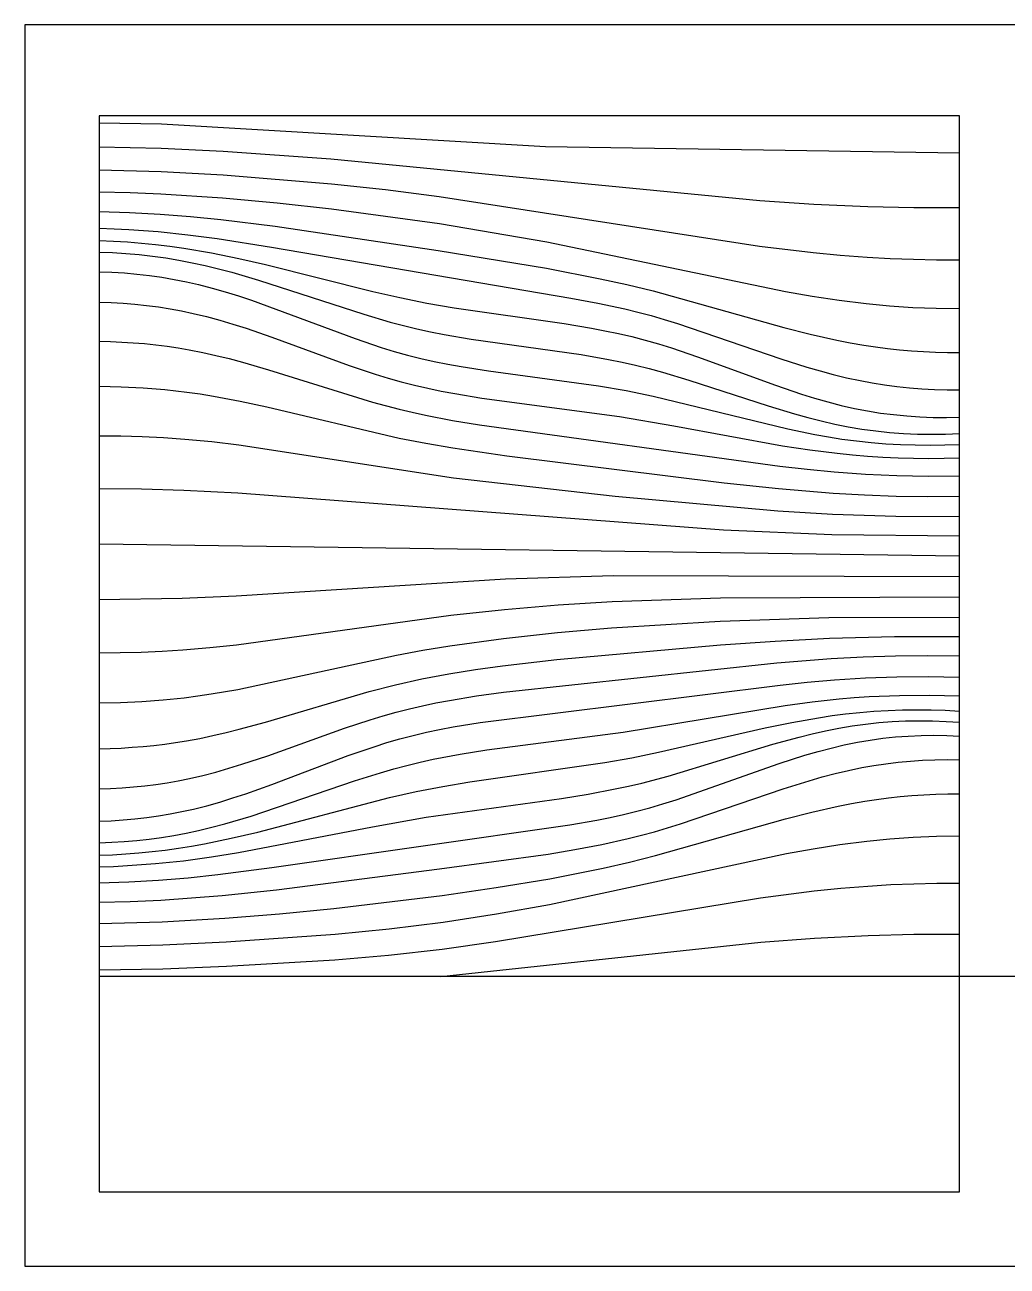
# Model space of a CAD drawing. Header units: millimetres. Extents: x -868 to 332, y 638 to 938.
# Drawn here: x -868 to -630.5, y 637.9 to 937.9 of the extents above; entities that cross this region are included whole.
import ezdxf

# ---------------------------------------------------------------- set-up
doc = ezdxf.new("R2010")
doc.units = ezdxf.units.MM
doc.header["$MEASUREMENT"] = 0
doc.layers.add('Default', color=18, linetype='Continuous', true_color=0x000000)
doc.layers.add('WAVE$V2', color=18, linetype='Continuous', true_color=0x000000)

msp = doc.modelspace()

# ---------------------------------------------------------------- linework, layer by layer
at = {"layer": 'Default'}
msp.add_lwpolyline([(-868.01, 637.86), (331.99, 637.86), (331.99, 937.86), (-868.01, 937.86)], close=True, dxfattribs=at)
for points in [[(-642.01, 915.86), (-850.01, 915.86)], [(-850.01, 915.86), (-850.01, 655.86)], [(-642.01, 655.86), (-642.01, 915.86)], [(-190.01, 707.86), (-850.01, 707.86)], [(-850.01, 655.86), (-642.01, 655.86)]]:
    msp.add_lwpolyline(points, dxfattribs=at)
at = {"layer": 'WAVE$V2'}
for points in [[(-850.01, 914.16), (-834.97, 913.91), (-742.11, 908.46), (-642.01, 906.95)], [(-850.01, 908.38), (-835.04, 908.06), (-820.08, 907.37), (-794.02, 905.45), (-690.28, 895.37), (-677.26, 894.51), (-664.23, 893.93), (-653.12, 893.7), (-642.01, 893.71)], [(-850.01, 902.8), (-835.05, 902.4), (-820.09, 901.59), (-793.87, 899.46), (-780.82, 898.05), (-767.82, 896.41), (-690.43, 884.36), (-677.42, 882.81), (-670.9, 882.19), (-664.35, 881.7), (-658.78, 881.39), (-653.19, 881.19), (-647.61, 881.09), (-642.01, 881.1)], [(-850.01, 897.53), (-842.57, 897.34), (-835.12, 897.02), (-820.22, 896.02), (-807.04, 894.84), (-793.88, 893.4), (-767.73, 889.85), (-741.83, 885.44), (-684.12, 873.44), (-677.66, 872.3), (-671.16, 871.3), (-664.62, 870.48), (-659, 869.95), (-653.35, 869.58), (-647.69, 869.36), (-642.01, 869.32)], [(-850.01, 892.73), (-842.67, 892.5), (-835.32, 892.09), (-827.98, 891.51), (-820.65, 890.8), (-807.46, 889.24), (-768.06, 883.34), (-741.89, 879.02), (-728.93, 876.5), (-722.5, 875.09), (-716.11, 873.54), (-684.49, 864.69), (-678.11, 863.08), (-671.68, 861.65), (-668.44, 861.02), (-665.17, 860.46), (-662.31, 860.04), (-659.44, 859.66), (-656.56, 859.35), (-653.66, 859.09), (-650.75, 858.9), (-647.84, 858.76), (-644.93, 858.69), (-642.01, 858.68)], [(-850.01, 888.71), (-846.44, 888.6), (-842.87, 888.42), (-835.74, 887.89), (-828.61, 887.15), (-821.51, 886.23), (-808.36, 884.13), (-736, 871.83), (-729.47, 870.61), (-722.99, 869.2), (-719.78, 868.42), (-716.58, 867.58), (-713.41, 866.67), (-710.25, 865.71), (-685.24, 857.15), (-678.93, 855.15), (-675.76, 854.22), (-672.56, 853.36), (-669.34, 852.58), (-666.08, 851.88), (-663.13, 851.33), (-660.15, 850.85), (-657.16, 850.46), (-654.14, 850.14), (-651.12, 849.91), (-648.09, 849.75), (-645.05, 849.68), (-642.01, 849.69)], [(-850.01, 885.74), (-846.61, 885.62), (-843.2, 885.41), (-839.79, 885.13), (-836.39, 884.78), (-832.99, 884.36), (-829.6, 883.88), (-822.85, 882.73), (-816.3, 881.4), (-809.79, 879.91), (-783.86, 873.44), (-777.34, 871.95), (-770.79, 870.62), (-764.19, 869.49), (-737.62, 865.68), (-731.03, 864.57), (-727.76, 863.95), (-724.5, 863.26), (-721.26, 862.51), (-718.04, 861.68), (-714.84, 860.77), (-711.66, 859.79), (-705.36, 857.66), (-686.56, 850.77), (-680.25, 848.63), (-677.07, 847.64), (-673.87, 846.73), (-670.64, 845.9), (-667.39, 845.16), (-664.28, 844.56), (-661.14, 844.05), (-657.98, 843.65), (-654.8, 843.34), (-651.62, 843.12), (-648.42, 843), (-645.22, 842.98), (-642.01, 843.06)], [(-850.01, 882.95), (-846.79, 882.83), (-843.57, 882.63), (-840.35, 882.34), (-837.14, 881.97), (-833.94, 881.52), (-830.75, 880.99), (-827.58, 880.38), (-824.43, 879.7), (-821.17, 878.92), (-817.93, 878.06), (-811.5, 876.19), (-786.06, 867.9), (-779.66, 866.02), (-776.44, 865.17), (-773.2, 864.38), (-769.95, 863.67), (-766.67, 863.02), (-760.08, 861.9), (-733.49, 858.16), (-726.89, 857.01), (-723.61, 856.35), (-720.34, 855.61), (-717.09, 854.81), (-713.86, 853.93), (-707.44, 852.01), (-688.3, 845.77), (-681.91, 843.83), (-678.69, 842.95), (-675.46, 842.13), (-672.22, 841.38), (-668.96, 840.73), (-665.63, 840.17), (-662.29, 839.72), (-658.93, 839.37), (-655.56, 839.11), (-652.18, 838.96), (-648.79, 838.91), (-645.4, 838.96), (-642.01, 839.1)], [(-850.01, 878.2), (-846.98, 878.09), (-843.94, 877.91), (-840.92, 877.64), (-837.9, 877.29), (-834.9, 876.86), (-831.91, 876.35), (-828.94, 875.76), (-826, 875.09), (-822.76, 874.25), (-819.54, 873.34), (-816.35, 872.34), (-813.18, 871.29), (-788.15, 862.03), (-781.86, 859.91), (-778.69, 858.94), (-775.5, 858.05), (-772.28, 857.24), (-769.04, 856.51), (-765.78, 855.86), (-762.51, 855.26), (-755.91, 854.22), (-729.29, 850.6), (-722.66, 849.47), (-716.09, 848.12), (-683.54, 840.19), (-677.02, 838.86), (-673.75, 838.28), (-670.46, 837.76), (-666.93, 837.3), (-663.39, 836.93), (-659.84, 836.64), (-656.28, 836.44), (-652.72, 836.32), (-649.15, 836.29), (-645.58, 836.34), (-642.01, 836.48)], [(-850.01, 870.83), (-847.14, 870.74), (-844.27, 870.57), (-841.41, 870.34), (-838.56, 870.04), (-835.73, 869.67), (-832.91, 869.23), (-830.1, 868.71), (-827.32, 868.13), (-824.09, 867.36), (-820.88, 866.49), (-817.7, 865.56), (-814.54, 864.55), (-808.27, 862.4), (-789.6, 855.57), (-783.34, 853.46), (-780.18, 852.49), (-777, 851.59), (-773.8, 850.77), (-770.58, 850.03), (-767.34, 849.35), (-764.08, 848.73), (-757.51, 847.64), (-724.28, 843.23), (-711.07, 840.97), (-684.81, 836.14), (-678.23, 835.14), (-671.63, 834.31), (-667.95, 833.93), (-664.26, 833.63), (-660.56, 833.39), (-656.85, 833.22), (-653.15, 833.12), (-649.44, 833.08), (-645.73, 833.11), (-642.01, 833.2)], [(-850.01, 861.4), (-847.27, 861.34), (-844.52, 861.21), (-841.78, 861.04), (-839.05, 860.81), (-836.33, 860.52), (-833.63, 860.18), (-830.93, 859.78), (-828.25, 859.32), (-825.01, 858.69), (-821.8, 857.97), (-818.6, 857.19), (-815.42, 856.34), (-809.09, 854.51), (-783.92, 846.69), (-777.55, 844.99), (-774.34, 844.23), (-771.12, 843.52), (-764.63, 842.27), (-758.09, 841.18), (-685.5, 831.22), (-678.91, 830.46), (-672.31, 829.82), (-664.75, 829.28), (-657.18, 828.95), (-649.6, 828.82), (-642.01, 828.9)], [(-850.01, 850.52), (-844.7, 850.41), (-839.4, 850.14), (-834.13, 849.71), (-828.88, 849.11), (-825.63, 848.65), (-822.39, 848.13), (-815.94, 846.91), (-809.52, 845.53), (-777.52, 837.99), (-771.06, 836.73), (-764.57, 835.6), (-751.52, 833.67), (-698.97, 827.2), (-685.81, 825.78), (-672.62, 824.69), (-664.98, 824.26), (-657.33, 823.99), (-649.67, 823.88), (-642.01, 823.93)], [(-850.01, 838.57), (-844.83, 838.51), (-839.65, 838.37), (-834.48, 838.12), (-829.32, 837.76), (-822.8, 837.13), (-816.29, 836.35), (-764.4, 828.37), (-725.27, 823.97), (-685.93, 820.42), (-672.78, 819.62), (-657.4, 819.09), (-642.01, 819.01)], [(-850.01, 825.79), (-839.81, 825.71), (-829.61, 825.43), (-816.54, 824.75), (-699.08, 815.84), (-672.89, 814.72), (-642.01, 814.39)], [(-850.01, 812.41), (-642.01, 809.54)], [(-850.01, 798.98), (-829.94, 799.27), (-816.91, 799.86), (-751.8, 803.98), (-725.74, 804.77), (-642.01, 804.57)], [(-850.01, 786.1), (-839.89, 786.27), (-834.84, 786.48), (-829.8, 786.8), (-823.3, 787.35), (-816.81, 788.05), (-765.03, 795.2), (-752.06, 796.58), (-739.05, 797.69), (-726.02, 798.51), (-699.85, 799.39), (-642.01, 799.61)], [(-850.01, 774), (-844.85, 774.1), (-839.7, 774.34), (-834.57, 774.72), (-829.46, 775.25), (-826.22, 775.67), (-822.99, 776.15), (-816.55, 777.26), (-778.18, 785.53), (-771.75, 786.72), (-765.29, 787.79), (-752.32, 789.59), (-739.27, 791), (-726.18, 792.13), (-699.92, 793.76), (-673.61, 794.6), (-642.01, 794.7)], [(-850.01, 762.91), (-847.36, 762.98), (-844.7, 763.09), (-842.06, 763.26), (-839.42, 763.47), (-836.79, 763.73), (-834.17, 764.04), (-831.56, 764.4), (-828.96, 764.82), (-825.74, 765.42), (-822.53, 766.08), (-819.34, 766.82), (-816.17, 767.61), (-809.86, 769.33), (-784.73, 776.75), (-778.39, 778.38), (-771.99, 779.8), (-765.54, 781.02), (-759.04, 782.07), (-752.5, 782.97), (-739.36, 784.46), (-699.81, 788.01), (-686.64, 788.95), (-673.46, 789.64), (-657.74, 790.06), (-642.01, 790.05)], [(-850.01, 753.2), (-847.26, 753.29), (-844.5, 753.45), (-841.76, 753.67), (-839.02, 753.95), (-836.3, 754.3), (-833.59, 754.71), (-830.9, 755.18), (-828.23, 755.72), (-825.01, 756.46), (-821.83, 757.29), (-818.66, 758.19), (-815.52, 759.16), (-809.29, 761.23), (-790.72, 767.87), (-784.5, 769.93), (-781.36, 770.88), (-778.2, 771.76), (-775.02, 772.57), (-771.83, 773.31), (-768.61, 773.99), (-765.37, 774.6), (-758.85, 775.67), (-752.28, 776.57), (-686.22, 783.69), (-673.04, 784.74), (-665.3, 785.14), (-657.54, 785.38), (-649.78, 785.45), (-642.01, 785.37)], [(-850.01, 745.42), (-847.13, 745.53), (-844.26, 745.7), (-841.39, 745.96), (-838.53, 746.28), (-835.68, 746.69), (-832.85, 747.16), (-830.04, 747.71), (-827.24, 748.33), (-824.03, 749.14), (-820.85, 750.04), (-817.69, 751.01), (-814.55, 752.05), (-808.33, 754.27), (-789.81, 761.27), (-783.59, 763.41), (-780.46, 764.4), (-777.31, 765.31), (-774.13, 766.14), (-770.94, 766.89), (-767.72, 767.58), (-764.48, 768.2), (-757.96, 769.27), (-685.42, 778.26), (-678.85, 778.97), (-672.27, 779.55), (-664.73, 780.03), (-657.16, 780.3), (-649.59, 780.37), (-642.01, 780.24)], [(-850.01, 740.2), (-846.99, 740.3), (-843.97, 740.48), (-840.96, 740.74), (-837.95, 741.07), (-834.95, 741.49), (-831.96, 741.97), (-828.99, 742.53), (-826.04, 743.16), (-822.82, 743.93), (-819.63, 744.77), (-813.29, 746.65), (-788.27, 755.15), (-781.99, 757.13), (-778.83, 758.04), (-775.66, 758.89), (-772.47, 759.66), (-769.26, 760.37), (-762.79, 761.6), (-756.28, 762.65), (-723.38, 766.88), (-684.19, 773.36), (-677.65, 774.24), (-671.11, 774.95), (-667.48, 775.26), (-663.85, 775.5), (-656.58, 775.8), (-649.3, 775.85), (-642.01, 775.67)], [(-850.01, 737.21), (-846.82, 737.31), (-843.63, 737.49), (-840.44, 737.74), (-837.25, 738.05), (-834.07, 738.43), (-830.89, 738.88), (-827.73, 739.38), (-824.58, 739.95), (-818.12, 741.28), (-811.7, 742.79), (-779.83, 751.15), (-773.4, 752.58), (-766.94, 753.82), (-760.45, 754.89), (-727.78, 759.59), (-721.27, 760.74), (-714.79, 762.05), (-689, 767.95), (-682.55, 769.28), (-676.09, 770.42), (-672.84, 770.91), (-669.59, 771.33), (-666.16, 771.69), (-662.73, 771.96), (-659.28, 772.16), (-655.84, 772.28), (-652.38, 772.33), (-648.93, 772.3), (-645.47, 772.2), (-642.01, 772.03)], [(-850.01, 734.39), (-846.61, 734.49), (-843.21, 734.66), (-836.41, 735.15), (-829.63, 735.86), (-822.86, 736.76), (-816.35, 737.8), (-783.98, 744.05), (-771, 746.36), (-738.3, 750.91), (-731.79, 751.97), (-725.31, 753.19), (-722.09, 753.87), (-718.88, 754.62), (-712.49, 756.3), (-687.16, 764), (-680.82, 765.75), (-677.63, 766.54), (-674.44, 767.26), (-671.23, 767.89), (-668.01, 768.44), (-664.79, 768.88), (-661.56, 769.22), (-658.32, 769.46), (-655.07, 769.62), (-651.81, 769.68), (-648.55, 769.65), (-645.28, 769.53), (-642.01, 769.33)], [(-850.01, 730.52), (-842.84, 730.74), (-835.66, 731.16), (-828.5, 731.75), (-821.35, 732.5), (-808.26, 734.21), (-736.21, 744.51), (-729.71, 745.67), (-726.48, 746.32), (-723.27, 747.03), (-720.07, 747.8), (-716.89, 748.64), (-713.73, 749.56), (-710.58, 750.54), (-685.66, 759.31), (-679.4, 761.33), (-676.25, 762.24), (-673.08, 763.09), (-669.89, 763.84), (-666.67, 764.5), (-663.64, 765.01), (-660.58, 765.43), (-657.51, 765.76), (-654.43, 765.99), (-651.33, 766.12), (-648.23, 766.17), (-645.12, 766.12), (-642.01, 765.98)], [(-850.01, 725.83), (-842.57, 726.01), (-835.14, 726.35), (-820.29, 727.44), (-807.15, 728.8), (-767.79, 733.85), (-741.52, 737.44), (-735.01, 738.53), (-728.54, 739.78), (-722.13, 741.21), (-718.94, 742.01), (-715.78, 742.86), (-709.5, 744.75), (-684.66, 753.24), (-678.4, 755.19), (-675.25, 756.09), (-672.07, 756.92), (-668.87, 757.68), (-665.64, 758.34), (-662.74, 758.86), (-659.82, 759.3), (-656.87, 759.66), (-653.92, 759.94), (-650.95, 760.13), (-647.98, 760.25), (-645, 760.29), (-642.01, 760.25)], [(-850.01, 720.65), (-834.82, 721.08), (-819.64, 721.96), (-806.47, 723.01), (-793.32, 724.29), (-767.12, 727.47), (-754.07, 729.35), (-741.1, 731.51), (-728.23, 734.05), (-721.85, 735.5), (-715.51, 737.08), (-684.12, 746), (-677.78, 747.61), (-671.38, 749.04), (-668.16, 749.67), (-664.91, 750.23), (-662.08, 750.66), (-659.24, 751.03), (-656.39, 751.34), (-653.53, 751.59), (-650.65, 751.79), (-647.78, 751.92), (-644.9, 751.98), (-642.01, 751.99)], [(-850.01, 715.16), (-834.68, 715.52), (-819.33, 716.22), (-793.02, 718.09), (-779.93, 719.4), (-766.91, 721.03), (-753.99, 723), (-741.16, 725.29), (-683.84, 737.56), (-677.41, 738.73), (-670.94, 739.75), (-664.42, 740.6), (-658.85, 741.16), (-653.25, 741.56), (-647.63, 741.8), (-642.01, 741.85)], [(-850.01, 709.46), (-834.66, 709.75), (-819.29, 710.34), (-793.1, 711.91), (-780.05, 713.05), (-767.09, 714.5), (-754.22, 716.3), (-690.16, 726.9), (-677.2, 728.54), (-670.7, 729.2), (-664.17, 729.73), (-658.64, 730.07), (-653.1, 730.3), (-647.56, 730.42), (-642.01, 730.42)], [(-767.42, 707.86), (-690.08, 716.13), (-677.1, 717.12), (-664.1, 717.79), (-653.06, 718.08), (-642.01, 718.07)]]:
    msp.add_lwpolyline(points, dxfattribs=at)

doc.saveas('drawing.dxf')
